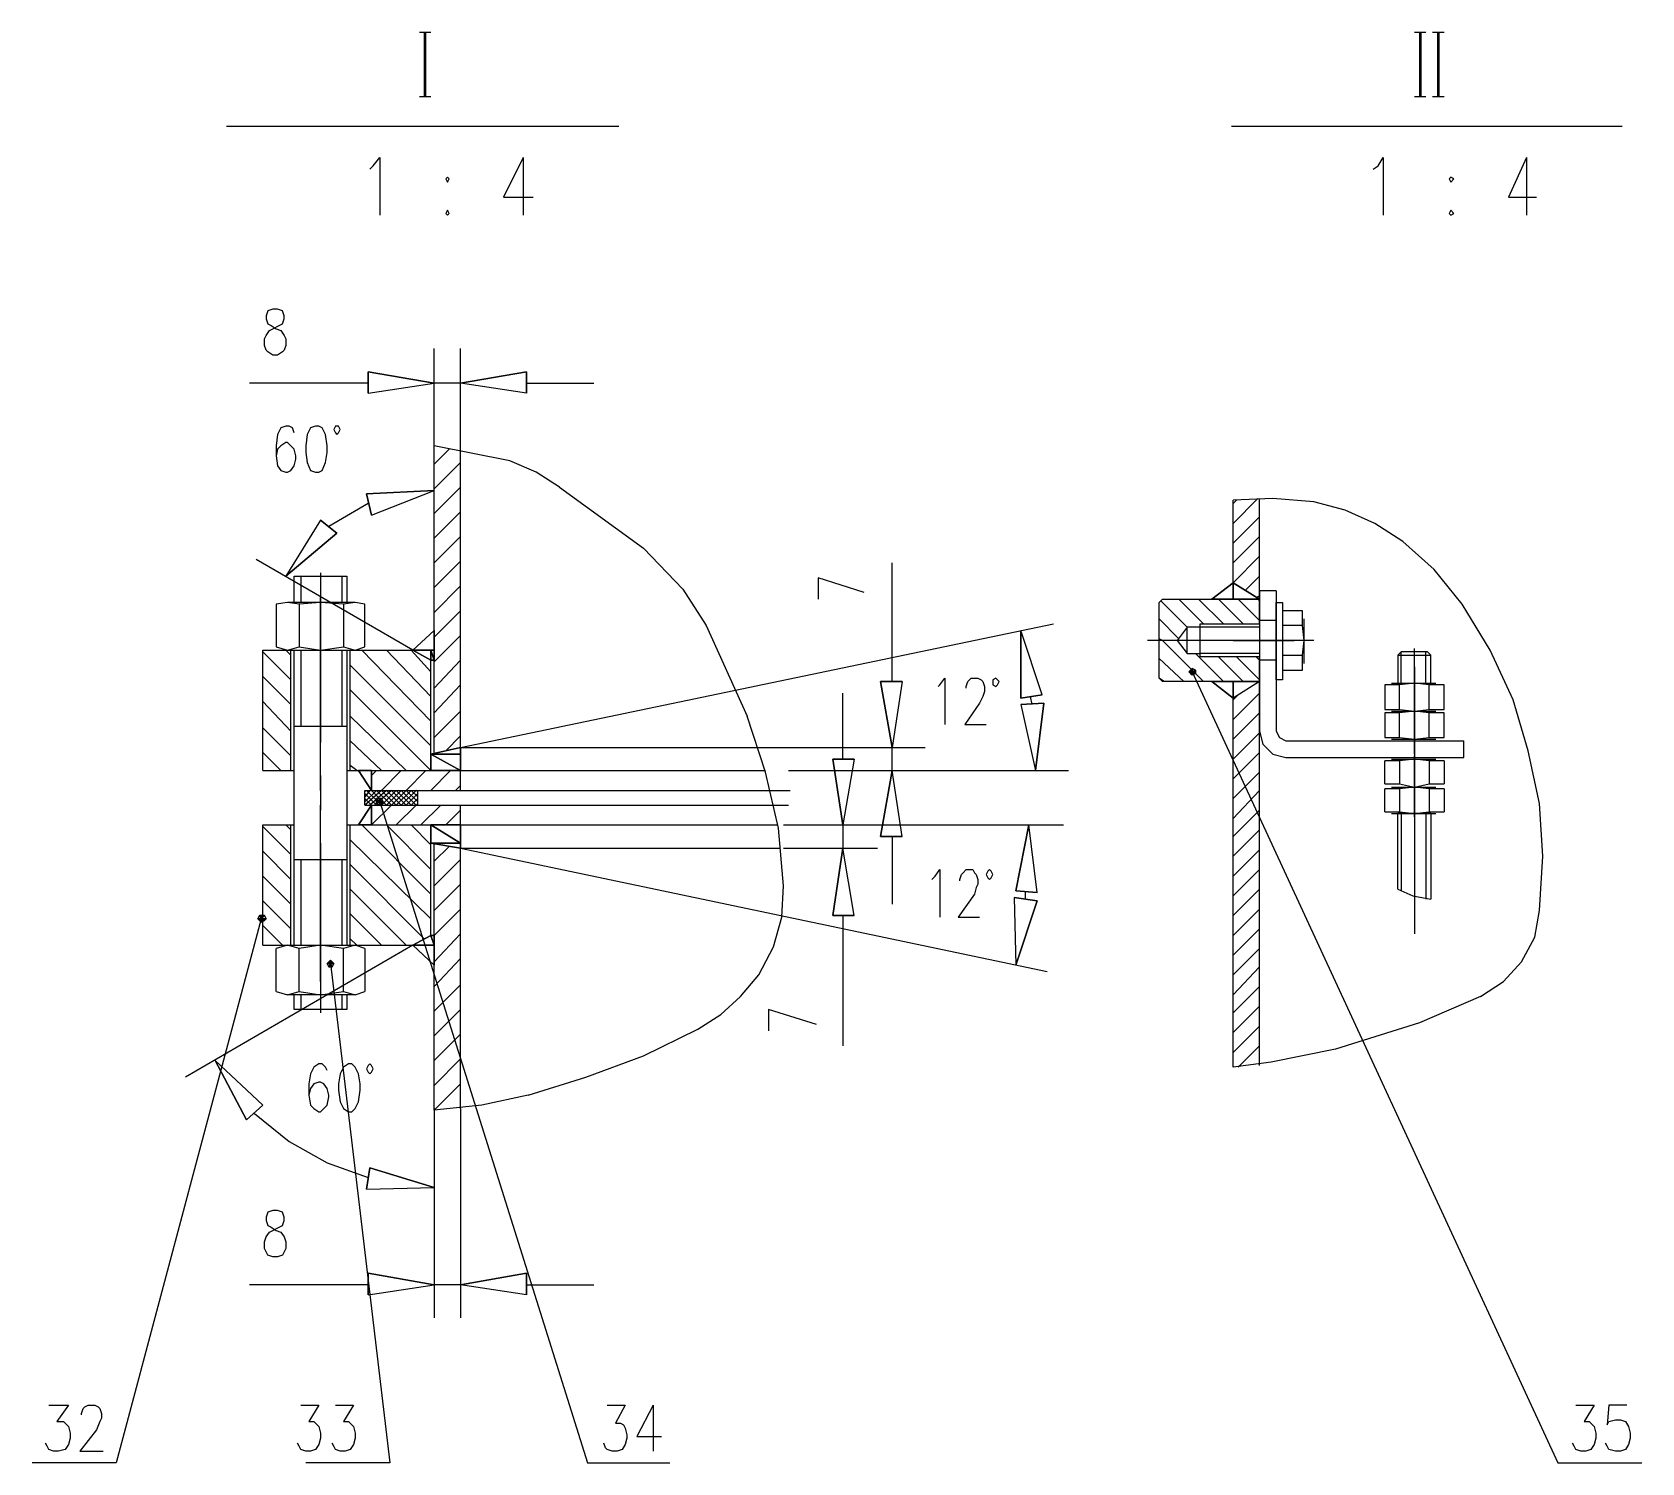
# Model space of a CAD drawing. Extents: x 0.28 to 3.47, y 0.29 to 4.81.
# Drawn here: x 2.342 to 2.993, y 2.655 to 3.233 of the extents above; entities that cross this region are included whole.
import ezdxf

# ---------------------------------------------------------------- set-up
doc = ezdxf.new("R2010")
doc.units = 0
doc.header["$MEASUREMENT"] = 0
doc.linetypes.add('AUSGEZOGEN', pattern=[0])
doc.layers.get('0').update_dxf_attribs({"linetype": 'AUSGEZOGEN'})

msp = doc.modelspace()

# ---------------------------------------------------------------- linework, layer by layer
for points in [[(2.49867, 3.23333), (2.50333, 3.23333)], [(2.50067, 3.23333), (2.50067, 3.20733)], [(2.50133, 3.20733), (2.50133, 3.23333)], [(2.90133, 3.23333), (2.906, 3.23333)], [(2.90333, 3.23333), (2.90333, 3.20733)], [(2.904, 3.20733), (2.904, 3.23333)], [(2.90867, 3.23333), (2.91333, 3.23333)], [(2.91067, 3.23333), (2.91067, 3.20733)], [(2.91133, 3.20733), (2.91133, 3.23333)], [(2.49867, 3.20733), (2.50333, 3.20733)], [(2.90133, 3.20733), (2.906, 3.20733)], [(2.90867, 3.20733), (2.91333, 3.20733)], [(2.42067, 3.19533), (2.57933, 3.19533)], [(2.82733, 3.19533), (2.98533, 3.19533)], [(2.47867, 3.178), (2.48, 3.17933), (2.48, 3.17933), (2.48267, 3.18267), (2.48267, 3.18267), (2.48267, 3.15933)], [(2.54067, 3.18267), (2.53267, 3.16667), (2.53267, 3.16667), (2.54467, 3.16667)], [(2.54067, 3.18267), (2.54067, 3.15933)], [(2.88467, 3.178), (2.88667, 3.17933), (2.88667, 3.17933), (2.88867, 3.18267), (2.88867, 3.18267), (2.88867, 3.15933)], [(2.94667, 3.18267), (2.93933, 3.16667), (2.93933, 3.16667), (2.95067, 3.16667)], [(2.94667, 3.18267), (2.94667, 3.15933)], [(2.51, 3.17467), (2.50933, 3.174), (2.50933, 3.174), (2.51, 3.17267), (2.51, 3.17267), (2.51067, 3.174), (2.51067, 3.174), (2.51, 3.17467), (2.51, 3.17467)], [(2.916, 3.17467), (2.91533, 3.174), (2.91533, 3.174), (2.916, 3.17267), (2.916, 3.17267), (2.91733, 3.174), (2.91733, 3.174), (2.916, 3.17467), (2.916, 3.17467)], [(2.51, 3.16133), (2.50933, 3.16), (2.50933, 3.16), (2.51, 3.15933), (2.51, 3.15933), (2.51067, 3.16), (2.51067, 3.16), (2.51, 3.16133), (2.51, 3.16133)], [(2.916, 3.16133), (2.91533, 3.16), (2.91533, 3.16), (2.916, 3.15933), (2.916, 3.15933), (2.91733, 3.16), (2.91733, 3.16), (2.916, 3.16133), (2.916, 3.16133)], [(2.43933, 3.12133), (2.43733, 3.12067), (2.43733, 3.12067), (2.43667, 3.11867), (2.43667, 3.11867), (2.43667, 3.11733), (2.43667, 3.11733), (2.43733, 3.11533), (2.43733, 3.11533), (2.43867, 3.11467), (2.43867, 3.11467), (2.44067, 3.11333), (2.44067, 3.11333), (2.44267, 3.11267), (2.44267, 3.11267), (2.444, 3.11067), (2.444, 3.11067), (2.44467, 3.10933), (2.44467, 3.10933), (2.44467, 3.10667), (2.44467, 3.10667), (2.444, 3.10467), (2.444, 3.10467), (2.44333, 3.104), (2.44333, 3.104), (2.44133, 3.10267), (2.44133, 3.10267), (2.43933, 3.10267), (2.43933, 3.10267), (2.43733, 3.104), (2.43733, 3.104), (2.43667, 3.10467), (2.43667, 3.10467), (2.436, 3.10667), (2.436, 3.10667), (2.436, 3.10933), (2.436, 3.10933), (2.43667, 3.11067), (2.43667, 3.11067), (2.438, 3.11267), (2.438, 3.11267), (2.43933, 3.11333), (2.43933, 3.11333), (2.442, 3.11467), (2.442, 3.11467), (2.44333, 3.11533), (2.44333, 3.11533), (2.444, 3.11733), (2.444, 3.11733), (2.444, 3.11867), (2.444, 3.11867), (2.44333, 3.12067), (2.44333, 3.12067), (2.44133, 3.12133), (2.44133, 3.12133), (2.43933, 3.12133), (2.43933, 3.12133)], [(2.50467, 3.05667), (2.50467, 3.10533)], [(2.51533, 3.05667), (2.51533, 3.10533)], [(2.478, 3.096), (2.478, 3.08733), (2.478, 3.096), (2.478, 3.08733), (2.50467, 3.09133), (2.478, 3.096), (2.50467, 3.09133), (2.478, 3.096), (2.478, 3.096)], [(2.542, 3.096), (2.542, 3.08733), (2.542, 3.096), (2.542, 3.08733), (2.51533, 3.09133), (2.542, 3.096), (2.51533, 3.09133), (2.542, 3.096), (2.542, 3.096)], [(2.478, 3.09133), (2.43, 3.09133)], [(2.51533, 3.09133), (2.50467, 3.09133)], [(2.542, 3.09133), (2.56933, 3.09133)], [(2.448, 3.07133), (2.44733, 3.07333), (2.44733, 3.07333), (2.446, 3.074), (2.446, 3.074), (2.44467, 3.074), (2.44467, 3.074), (2.44267, 3.07333), (2.44267, 3.07333), (2.44133, 3.07067), (2.44133, 3.07067), (2.44067, 3.066), (2.44067, 3.066), (2.44067, 3.062), (2.44067, 3.062), (2.44133, 3.058), (2.44133, 3.058), (2.44267, 3.056), (2.44267, 3.056), (2.44467, 3.05533), (2.44467, 3.05533), (2.44533, 3.05533), (2.44533, 3.05533), (2.44667, 3.056), (2.44667, 3.056), (2.448, 3.058), (2.448, 3.058), (2.44867, 3.06067), (2.44867, 3.06067), (2.44867, 3.062), (2.44867, 3.062), (2.448, 3.06467), (2.448, 3.06467), (2.44667, 3.066), (2.44667, 3.066), (2.44533, 3.06733), (2.44533, 3.06733), (2.44467, 3.06733), (2.44467, 3.06733), (2.44267, 3.066), (2.44267, 3.066), (2.44133, 3.06467), (2.44133, 3.06467), (2.44067, 3.062)], [(2.45667, 3.074), (2.45467, 3.07333), (2.45467, 3.07333), (2.45333, 3.07067), (2.45333, 3.07067), (2.45267, 3.066), (2.45267, 3.066), (2.45267, 3.06333), (2.45267, 3.06333), (2.45333, 3.05933), (2.45333, 3.05933), (2.45467, 3.056), (2.45467, 3.056), (2.45667, 3.05533), (2.45667, 3.05533), (2.458, 3.05533), (2.458, 3.05533), (2.45933, 3.056), (2.45933, 3.056), (2.46067, 3.05933), (2.46067, 3.05933), (2.46133, 3.06333), (2.46133, 3.06333), (2.46133, 3.066), (2.46133, 3.066), (2.46067, 3.07067), (2.46067, 3.07067), (2.45933, 3.07333), (2.45933, 3.07333), (2.458, 3.074), (2.458, 3.074), (2.45667, 3.074), (2.45667, 3.074)], [(2.46667, 3.07267), (2.466, 3.074), (2.466, 3.074), (2.46467, 3.074), (2.46467, 3.074), (2.464, 3.07267), (2.464, 3.07267), (2.46467, 3.07133), (2.46467, 3.07133), (2.46533, 3.07067), (2.46533, 3.07067), (2.466, 3.07133), (2.466, 3.07133), (2.46667, 3.07267), (2.46667, 3.07267)], [(2.50467, 2.942), (2.50467, 3.066)], [(2.53533, 3.06), (2.50467, 3.066)], [(2.50467, 3.05867), (2.51067, 3.06467)], [(2.51533, 2.944), (2.51533, 3.06467)], [(2.50467, 3.04867), (2.51533, 3.05933)], [(2.55533, 3.04933), (2.546, 3.05533), (2.546, 3.05533), (2.53533, 3.06)], [(2.50467, 3.03867), (2.51533, 3.04933)], [(2.55533, 3.04933), (2.58933, 3.02467), (2.58933, 3.02467), (2.60533, 3.008), (2.60533, 3.008), (2.61467, 2.99333), (2.61467, 2.99333), (2.63133, 2.95667)], [(2.478, 3.04267), (2.462, 3.03333)], [(2.47733, 3.04667), (2.47933, 3.038), (2.47733, 3.04667), (2.47933, 3.038), (2.50467, 3.048), (2.47733, 3.04667), (2.50467, 3.048), (2.47733, 3.04667), (2.47733, 3.04667)], [(2.86067, 3.04333), (2.844, 3.04467), (2.844, 3.04467), (2.828, 3.044)], [(2.828, 3.03467), (2.838, 3.04467)], [(2.828, 3.004), (2.828, 3.044)], [(2.828, 3.04267), (2.82933, 3.044)], [(2.83867, 2.994), (2.83867, 3.04467)], [(2.89667, 3.02733), (2.88533, 3.03467), (2.88533, 3.03467), (2.87333, 3.04), (2.87333, 3.04), (2.86067, 3.04333)], [(2.46533, 3.03067), (2.45867, 3.036), (2.46533, 3.03067), (2.45867, 3.036), (2.44467, 3.01333), (2.46533, 3.03067), (2.44467, 3.01333), (2.46533, 3.03067), (2.46533, 3.03067)], [(2.50467, 3.02867), (2.51533, 3.03933)], [(2.828, 3.02667), (2.83867, 3.03733)], [(2.50467, 3.01867), (2.51533, 3.02933)], [(2.828, 3.01867), (2.83867, 3.02933)], [(2.92067, 3.002), (2.90933, 3.016), (2.90933, 3.016), (2.89667, 3.02733)], [(2.496, 2.98333), (2.43267, 3.02)], [(2.50467, 3.00867), (2.51533, 3.01933)], [(2.69, 2.97067), (2.69, 3.01867)], [(2.828, 3.01067), (2.83867, 3.02133)], [(2.448, 3.01333), (2.46933, 3.01333)], [(2.448, 3.00267), (2.448, 3.01333)], [(2.45067, 3.01333), (2.45067, 3.00267)], [(2.45867, 3.01467), (2.45867, 2.946)], [(2.45867, 3.01333), (2.45933, 3.01333)], [(2.46733, 3.01333), (2.46733, 3.00267)], [(2.46933, 3.01333), (2.46933, 3.00267)], [(2.50467, 2.99867), (2.51533, 3.00933)], [(2.67867, 3.00667), (2.66, 3.01267), (2.66, 3.01267), (2.66, 3.004)], [(2.83867, 2.98067), (2.81467, 2.98067), (2.81467, 2.98067), (2.81467, 2.994), (2.81467, 2.994), (2.83867, 2.994), (2.83867, 2.994), (2.83867, 3.014)], [(2.828, 3.01067), (2.81933, 3.004)], [(2.828, 3.01067), (2.81933, 3.004), (2.828, 3.01067), (2.81933, 3.004), (2.828, 3.004), (2.828, 3.01067), (2.828, 3.004), (2.828, 3.01067), (2.828, 3.01067)], [(2.83867, 3.004), (2.828, 3.01067)], [(2.828, 3.01067), (2.828, 3.004), (2.828, 3.01067), (2.828, 3.004), (2.83867, 3.004), (2.828, 3.01067), (2.83867, 3.004), (2.828, 3.01067), (2.828, 3.01067)], [(2.83267, 3.00733), (2.83867, 3.01333)], [(2.45, 3.002), (2.44533, 3.00267), (2.44533, 3.00267), (2.44067, 3.002)], [(2.47267, 3.00267), (2.44533, 3.00267)], [(2.468, 3.002), (2.45867, 3.00267), (2.45867, 3.00267), (2.45, 3.002)], [(2.45867, 2.982), (2.45867, 3.00467)], [(2.47667, 3.002), (2.47267, 3.00267), (2.47267, 3.00267), (2.468, 3.002)], [(2.798, 3.00267), (2.79933, 3.004), (2.79933, 3.004), (2.83867, 3.004)], [(2.798, 2.972), (2.798, 3.00267)], [(2.80933, 2.99267), (2.79867, 3.00333)], [(2.816, 2.994), (2.806, 3.004)], [(2.824, 2.994), (2.814, 3.004)], [(2.81933, 3.004), (2.828, 3.004), (2.81933, 3.004), (2.828, 3.004), (2.81933, 3.004), (2.81933, 3.004)], [(2.832, 2.994), (2.822, 3.004)], [(2.828, 3.004), (2.83867, 3.004), (2.828, 3.004), (2.83867, 3.004), (2.828, 3.004), (2.828, 3.004)], [(2.83867, 2.99533), (2.83, 3.004)], [(2.83733, 3.00467), (2.83867, 3.00533)], [(2.83867, 3.00333), (2.838, 3.004)], [(2.83867, 3.00733), (2.83867, 2.95067), (2.83867, 2.95067), (2.84, 2.94533), (2.84, 2.94533), (2.844, 2.94133), (2.844, 2.94133), (2.84933, 2.94), (2.84933, 2.94), (2.92133, 2.94)], [(2.84533, 3.00733), (2.83867, 3.00733)], [(2.84533, 3.00733), (2.84533, 2.95067), (2.84533, 2.95067), (2.84667, 2.948), (2.84667, 2.948), (2.84933, 2.94667), (2.84933, 2.94667), (2.92133, 2.94667)], [(2.84533, 2.97133), (2.84533, 3.00267)], [(2.848, 3.00267), (2.848, 2.97133), (2.848, 2.97133), (2.84533, 2.97133)], [(2.84533, 3.00267), (2.848, 3.00267)], [(2.44067, 3.002), (2.44067, 2.98467)], [(2.45, 3.002), (2.45, 2.98467)], [(2.45867, 2.92667), (2.45867, 2.998)], [(2.468, 3.002), (2.468, 2.98467)], [(2.47667, 2.98467), (2.47667, 3.002)], [(2.50467, 2.98867), (2.51533, 2.99933)], [(2.856, 2.99333), (2.856, 2.99933), (2.856, 2.99933), (2.848, 2.99933)], [(2.94133, 2.96333), (2.932, 2.98333), (2.932, 2.98333), (2.92067, 3.002)], [(2.496, 2.98333), (2.50467, 2.99133)], [(2.50467, 2.99133), (2.496, 2.98333), (2.50467, 2.99133), (2.496, 2.98333), (2.50467, 2.98333), (2.50467, 2.99133), (2.50467, 2.98333), (2.50467, 2.99133), (2.50467, 2.99133)], [(2.51533, 2.944), (2.75533, 2.994)], [(2.742, 2.964), (2.75067, 2.96533), (2.742, 2.964), (2.75067, 2.96533), (2.742, 2.99133), (2.742, 2.964), (2.742, 2.99133), (2.742, 2.964), (2.742, 2.964)], [(2.806, 2.988), (2.798, 2.996)], [(2.81467, 2.99267), (2.80933, 2.99267), (2.80933, 2.99267), (2.80533, 2.98733)], [(2.80933, 2.982), (2.80933, 2.99267)], [(2.83867, 2.99267), (2.81467, 2.99267)], [(2.84533, 2.99533), (2.83867, 2.99533)], [(2.856, 2.99333), (2.848, 2.99333)], [(2.848, 2.98133), (2.856, 2.98133), (2.856, 2.98133), (2.85667, 2.98733), (2.85667, 2.98733), (2.856, 2.99333)], [(2.85667, 2.978), (2.85667, 2.996)], [(2.43533, 2.93467), (2.43533, 2.98333)], [(2.43533, 2.98333), (2.50467, 2.98333)], [(2.44067, 2.98467), (2.44533, 2.98333), (2.44533, 2.98333), (2.45, 2.98467)], [(2.44667, 2.98133), (2.44467, 2.98333)], [(2.44667, 2.93467), (2.44667, 2.98333)], [(2.448, 2.95267), (2.448, 2.98333)], [(2.45, 2.98467), (2.45867, 2.98333), (2.45867, 2.98333), (2.468, 2.98467)], [(2.45067, 2.98333), (2.45067, 2.95267)], [(2.46733, 2.98333), (2.46733, 2.95267)], [(2.468, 2.98467), (2.47267, 2.98333), (2.47267, 2.98333), (2.47667, 2.98467)], [(2.46933, 2.98333), (2.46933, 2.95267)], [(2.47067, 2.93467), (2.47067, 2.98333)], [(2.50333, 2.95467), (2.47533, 2.98333)], [(2.50333, 2.96467), (2.48533, 2.98333)], [(2.50333, 2.97467), (2.49533, 2.98333)], [(2.496, 2.98333), (2.50467, 2.98333)], [(2.50467, 2.97933), (2.50333, 2.97933), (2.50333, 2.97933), (2.496, 2.98333)], [(2.496, 2.98333), (2.50333, 2.98333), (2.496, 2.98333), (2.50333, 2.98333), (2.496, 2.98333), (2.496, 2.98333)], [(2.496, 2.98333), (2.50467, 2.98333), (2.496, 2.98333), (2.50467, 2.98333), (2.496, 2.98333), (2.496, 2.98333)], [(2.496, 2.98333), (2.50333, 2.98333), (2.496, 2.98333), (2.50333, 2.98333), (2.50333, 2.97933), (2.496, 2.98333), (2.50333, 2.97933), (2.496, 2.98333), (2.496, 2.98333)], [(2.50333, 2.93467), (2.50333, 2.98333)], [(2.50333, 2.98333), (2.50467, 2.98333), (2.50333, 2.98333), (2.50467, 2.98333), (2.50333, 2.98333), (2.50333, 2.98333)], [(2.50333, 2.98333), (2.50333, 2.97933), (2.50333, 2.98333), (2.50333, 2.97933), (2.50467, 2.97933), (2.50333, 2.98333), (2.50467, 2.97933), (2.50333, 2.98333), (2.50333, 2.98333)], [(2.50333, 2.98333), (2.50467, 2.98333), (2.50333, 2.98333), (2.50467, 2.98333), (2.50467, 2.97933), (2.50333, 2.98333), (2.50467, 2.97933), (2.50333, 2.98333), (2.50333, 2.98333)], [(2.50467, 2.97867), (2.51533, 2.98933)], [(2.86067, 2.98733), (2.79333, 2.98733)], [(2.816, 2.97067), (2.79933, 2.98733), (2.79933, 2.98733), (2.798, 2.988)], [(2.80533, 2.98733), (2.80933, 2.982), (2.80933, 2.982), (2.81467, 2.982)], [(2.828, 2.98733), (2.85267, 2.98733)], [(2.85333, 2.98733), (2.83867, 2.98733)], [(2.90133, 2.94133), (2.90133, 2.984)], [(2.44667, 2.97133), (2.43533, 2.98267)], [(2.50333, 2.94467), (2.47067, 2.97733)], [(2.50333, 2.97933), (2.50467, 2.97933), (2.50333, 2.97933), (2.50467, 2.97933), (2.50333, 2.97933), (2.50333, 2.97933)], [(2.50467, 2.968), (2.51533, 2.97933)], [(2.808, 2.97067), (2.798, 2.98)], [(2.824, 2.97067), (2.81267, 2.982)], [(2.83867, 2.982), (2.81467, 2.982)], [(2.832, 2.97067), (2.822, 2.98067)], [(2.83867, 2.97133), (2.82933, 2.98067)], [(2.83867, 2.97933), (2.83733, 2.98067)], [(2.83867, 2.81533), (2.83867, 2.98067)], [(2.83867, 2.92), (2.83867, 2.98067)], [(2.84533, 2.97933), (2.83867, 2.97933)], [(2.848, 2.97533), (2.856, 2.97533), (2.856, 2.97533), (2.856, 2.98133)], [(2.896, 2.98267), (2.89467, 2.98133), (2.89467, 2.98133), (2.908, 2.98133)], [(2.89467, 2.98133), (2.89467, 2.97), (2.89467, 2.97), (2.908, 2.97)], [(2.90667, 2.98267), (2.896, 2.98267)], [(2.896, 2.97), (2.896, 2.98267)], [(2.90133, 2.97667), (2.90133, 2.94333)], [(2.906, 2.97), (2.906, 2.98267)], [(2.90667, 2.98267), (2.908, 2.98133)], [(2.908, 2.97), (2.908, 2.98133)], [(2.44667, 2.96133), (2.43533, 2.97267)], [(2.68533, 2.97067), (2.694, 2.97067), (2.68533, 2.97067), (2.694, 2.97067), (2.69, 2.944), (2.68533, 2.97067), (2.69, 2.944), (2.68533, 2.97067), (2.68533, 2.97067)], [(2.70867, 2.96867), (2.70933, 2.96933), (2.70933, 2.96933), (2.71133, 2.972), (2.71133, 2.972), (2.71133, 2.95333)], [(2.72, 2.968), (2.72, 2.96867), (2.72, 2.96867), (2.72067, 2.97067), (2.72067, 2.97067), (2.72133, 2.97133), (2.72133, 2.97133), (2.722, 2.972), (2.722, 2.972), (2.72467, 2.972), (2.72467, 2.972), (2.726, 2.97133), (2.726, 2.97133), (2.72667, 2.97067), (2.72667, 2.97067), (2.72733, 2.96867), (2.72733, 2.96867), (2.72733, 2.96667), (2.72733, 2.96667), (2.72667, 2.96467), (2.72667, 2.96467), (2.72533, 2.962), (2.72533, 2.962), (2.71933, 2.95333), (2.71933, 2.95333), (2.728, 2.95333)], [(2.73333, 2.97067), (2.73267, 2.97133), (2.73267, 2.97133), (2.732, 2.972), (2.732, 2.972), (2.73067, 2.97133), (2.73067, 2.97133), (2.73067, 2.96933), (2.73067, 2.96933), (2.732, 2.96867), (2.732, 2.96867), (2.73267, 2.96933), (2.73267, 2.96933), (2.73333, 2.97067), (2.73333, 2.97067)], [(2.83867, 2.97067), (2.79933, 2.97067), (2.79933, 2.97067), (2.798, 2.972)], [(2.8, 2.97067), (2.798, 2.972)], [(2.81067, 2.97533), (2.81, 2.97467), (2.81067, 2.97533), (2.81, 2.97467), (2.81133, 2.97467), (2.81067, 2.97533), (2.81133, 2.97467), (2.81067, 2.97533), (2.81067, 2.97533)], [(2.81, 2.97467), (2.81067, 2.974), (2.81, 2.97467), (2.81067, 2.974), (2.81133, 2.97467), (2.81, 2.97467), (2.81133, 2.97467), (2.81, 2.97467), (2.81, 2.97467)], [(2.81133, 2.976), (2.81067, 2.97533), (2.81133, 2.976), (2.81067, 2.97533), (2.81133, 2.97467), (2.81133, 2.976), (2.81133, 2.97467), (2.81133, 2.976), (2.81133, 2.976)], [(2.81067, 2.974), (2.81133, 2.97333), (2.81067, 2.974), (2.81133, 2.97333), (2.81133, 2.97467), (2.81067, 2.974), (2.81133, 2.97467), (2.81067, 2.974), (2.81067, 2.974)], [(2.81267, 2.97533), (2.81133, 2.976), (2.81267, 2.97533), (2.81133, 2.976), (2.81133, 2.97467), (2.81267, 2.97533), (2.81133, 2.97467), (2.81267, 2.97533), (2.81267, 2.97533)], [(2.81267, 2.97467), (2.81267, 2.97533), (2.81267, 2.97467), (2.81267, 2.97533), (2.81133, 2.97467), (2.81267, 2.97467), (2.81133, 2.97467), (2.81267, 2.97467), (2.81267, 2.97467)], [(2.81133, 2.97467), (2.812, 2.97467)], [(2.81133, 2.97333), (2.81267, 2.974), (2.81133, 2.97333), (2.81267, 2.974), (2.81133, 2.97467), (2.81133, 2.97333), (2.81133, 2.97467), (2.81133, 2.97333), (2.81133, 2.97333)], [(2.81267, 2.974), (2.81267, 2.97467), (2.81267, 2.974), (2.81267, 2.97467), (2.81133, 2.97467), (2.81267, 2.974), (2.81133, 2.97467), (2.81267, 2.974), (2.81267, 2.974)], [(2.812, 2.97467), (2.81133, 2.97467), (2.81133, 2.97467), (2.95933, 2.65467), (2.95933, 2.65467), (2.99333, 2.65467)], [(2.828, 2.964), (2.81933, 2.97067)], [(2.81933, 2.97067), (2.828, 2.97067), (2.81933, 2.97067), (2.828, 2.97067), (2.81933, 2.97067), (2.81933, 2.97067)], [(2.81933, 2.97067), (2.828, 2.97067), (2.81933, 2.97067), (2.828, 2.97067), (2.828, 2.964), (2.81933, 2.97067), (2.828, 2.964), (2.81933, 2.97067), (2.81933, 2.97067)], [(2.828, 2.81467), (2.828, 2.97067)], [(2.83867, 2.97067), (2.828, 2.964)], [(2.828, 2.97067), (2.83867, 2.97067), (2.828, 2.97067), (2.83867, 2.97067), (2.828, 2.97067), (2.828, 2.97067)], [(2.828, 2.97067), (2.83867, 2.97067), (2.828, 2.97067), (2.83867, 2.97067), (2.828, 2.964), (2.828, 2.97067), (2.828, 2.964), (2.828, 2.97067), (2.828, 2.97067)], [(2.90133, 2.97133), (2.90133, 2.95733)], [(2.50333, 2.93467), (2.47067, 2.96733)], [(2.50467, 2.958), (2.51533, 2.96933)], [(2.67, 2.93933), (2.67, 2.966)], [(2.74667, 2.96133), (2.746, 2.96467)], [(2.828, 2.95533), (2.83867, 2.966)], [(2.828, 2.96333), (2.83, 2.96533)], [(2.91333, 2.96933), (2.90733, 2.96933), (2.90733, 2.96933), (2.90133, 2.97), (2.90133, 2.97), (2.89533, 2.96933), (2.89533, 2.96933), (2.88933, 2.96933)], [(2.88933, 2.96933), (2.88933, 2.95933)], [(2.892, 2.97), (2.91, 2.97)], [(2.89533, 2.95933), (2.89533, 2.96933)], [(2.90733, 2.95933), (2.90733, 2.96933)], [(2.91333, 2.95933), (2.91333, 2.96933)], [(2.44667, 2.95067), (2.43533, 2.96267)], [(2.50467, 2.948), (2.51533, 2.95867)], [(2.75133, 2.962), (2.742, 2.96133), (2.75133, 2.962), (2.742, 2.96133), (2.748, 2.93467), (2.75133, 2.962), (2.748, 2.93467), (2.75133, 2.962), (2.75133, 2.962)], [(2.828, 2.94733), (2.83867, 2.958)], [(2.88933, 2.95933), (2.89533, 2.95933), (2.89533, 2.95933), (2.90133, 2.95867), (2.90133, 2.95867), (2.90733, 2.95933), (2.90733, 2.95933), (2.91333, 2.95933)], [(2.89533, 2.958), (2.88933, 2.958)], [(2.88933, 2.958), (2.88933, 2.948)], [(2.892, 2.95867), (2.91, 2.95867)], [(2.892, 2.95867), (2.91, 2.95867)], [(2.90733, 2.958), (2.90133, 2.95867), (2.90133, 2.95867), (2.89533, 2.958)], [(2.89533, 2.948), (2.89533, 2.958)], [(2.90133, 2.96067), (2.90133, 2.93467)], [(2.90133, 2.96), (2.90133, 2.946)], [(2.91333, 2.958), (2.90733, 2.958)], [(2.90733, 2.948), (2.90733, 2.958)], [(2.91333, 2.948), (2.91333, 2.958)], [(2.952, 2.878), (2.95333, 2.9), (2.95333, 2.9), (2.952, 2.92133), (2.952, 2.92133), (2.94733, 2.94267), (2.94733, 2.94267), (2.94133, 2.96333)], [(2.44667, 2.94067), (2.43533, 2.952)], [(2.448, 2.95267), (2.46933, 2.95267)], [(2.448, 2.864), (2.448, 2.95267)], [(2.46933, 2.95267), (2.46933, 2.864)], [(2.49333, 2.93467), (2.47067, 2.95667)], [(2.646, 2.888), (2.644, 2.91133), (2.644, 2.91133), (2.63867, 2.934), (2.63867, 2.934), (2.63133, 2.95667)], [(2.48333, 2.93467), (2.47067, 2.94667)], [(2.50933, 2.94267), (2.51533, 2.94867)], [(2.828, 2.93933), (2.83867, 2.95)], [(2.88933, 2.948), (2.89533, 2.948)], [(2.892, 2.94733), (2.91, 2.94733)], [(2.89533, 2.948), (2.90133, 2.94733), (2.90133, 2.94733), (2.90733, 2.948)], [(2.90133, 2.946), (2.90133, 2.874)], [(2.90733, 2.948), (2.91333, 2.948)], [(2.92133, 2.94), (2.92133, 2.94667)], [(2.44267, 2.93467), (2.43533, 2.942)], [(2.50333, 2.94133), (2.51533, 2.944)], [(2.51533, 2.944), (2.50333, 2.94133), (2.51533, 2.944), (2.50333, 2.94133), (2.51533, 2.94133), (2.51533, 2.944), (2.51533, 2.94133), (2.51533, 2.944), (2.51533, 2.944)], [(2.50333, 2.94133), (2.50333, 2.93467), (2.50333, 2.94133), (2.50333, 2.93467), (2.51533, 2.93467), (2.50333, 2.94133), (2.51533, 2.93467), (2.50333, 2.94133), (2.50333, 2.94133)], [(2.50333, 2.94133), (2.51533, 2.94133), (2.50333, 2.94133), (2.51533, 2.94133), (2.51533, 2.93467), (2.50333, 2.94133), (2.51533, 2.93467), (2.50333, 2.94133), (2.50333, 2.94133)], [(2.51533, 2.944), (2.636, 2.944)], [(2.51533, 2.93467), (2.51533, 2.944)], [(2.636, 2.944), (2.70333, 2.944)], [(2.666, 2.93933), (2.67467, 2.93933), (2.666, 2.93933), (2.67467, 2.93933), (2.67, 2.91267), (2.666, 2.93933), (2.67, 2.91267), (2.666, 2.93933), (2.666, 2.93933)], [(2.69, 2.93467), (2.69, 2.944)], [(2.828, 2.93133), (2.83867, 2.942)], [(2.88933, 2.92933), (2.88933, 2.93867)], [(2.89533, 2.93867), (2.88933, 2.93867)], [(2.892, 2.93933), (2.91, 2.93933)], [(2.90733, 2.93867), (2.90133, 2.93933), (2.90133, 2.93933), (2.89533, 2.93867)], [(2.89533, 2.93867), (2.89533, 2.92933)], [(2.90133, 2.92667), (2.90133, 2.94067)], [(2.91333, 2.93867), (2.90733, 2.93867)], [(2.90733, 2.93867), (2.90733, 2.92933)], [(2.91333, 2.93867), (2.91333, 2.92933)], [(2.43533, 2.93467), (2.448, 2.93467)], [(2.45867, 2.93267), (2.45867, 2.91867)], [(2.46933, 2.93467), (2.63867, 2.93467)], [(2.47333, 2.93467), (2.47067, 2.93667)], [(2.474, 2.93467), (2.47933, 2.92667), (2.47933, 2.92667), (2.47933, 2.93467)], [(2.474, 2.93467), (2.47933, 2.93467), (2.474, 2.93467), (2.47933, 2.93467), (2.474, 2.93467), (2.474, 2.93467)], [(2.474, 2.93467), (2.47933, 2.93467), (2.474, 2.93467), (2.47933, 2.93467), (2.47933, 2.92667), (2.474, 2.93467), (2.47933, 2.92667), (2.474, 2.93467), (2.474, 2.93467)], [(2.47933, 2.93267), (2.48133, 2.93467)], [(2.48333, 2.92667), (2.49133, 2.93467)], [(2.49333, 2.92667), (2.50133, 2.93467)], [(2.50333, 2.92667), (2.51133, 2.93467)], [(2.50333, 2.93467), (2.51533, 2.93467), (2.50333, 2.93467), (2.51533, 2.93467), (2.50333, 2.93467), (2.50333, 2.93467)], [(2.51533, 2.92667), (2.51533, 2.93467)], [(2.648, 2.93467), (2.76133, 2.93467)], [(2.648, 2.93467), (2.70333, 2.93467)], [(2.68533, 2.908), (2.694, 2.908), (2.68533, 2.908), (2.694, 2.908), (2.69, 2.93467), (2.68533, 2.908), (2.69, 2.93467), (2.68533, 2.908), (2.68533, 2.908)], [(2.828, 2.92333), (2.83867, 2.934)], [(2.47667, 2.92667), (2.64867, 2.92667)], [(2.47667, 2.92067), (2.47667, 2.92667)], [(2.48333, 2.92667), (2.47667, 2.92067)], [(2.48133, 2.92667), (2.47667, 2.922)], [(2.47867, 2.92667), (2.47667, 2.924)], [(2.47667, 2.92667), (2.47667, 2.926)], [(2.48133, 2.92067), (2.47667, 2.92533)], [(2.48333, 2.92067), (2.47733, 2.92667)], [(2.48533, 2.92667), (2.47867, 2.92067)], [(2.47933, 2.92667), (2.64067, 2.92667)], [(2.48533, 2.92067), (2.47933, 2.92667)], [(2.48733, 2.92667), (2.48067, 2.92067)], [(2.48733, 2.92067), (2.48133, 2.92667)], [(2.48933, 2.92067), (2.48333, 2.92667)], [(2.48933, 2.92667), (2.48333, 2.92067)], [(2.49133, 2.92067), (2.48533, 2.92667)], [(2.49133, 2.92667), (2.48533, 2.92067)], [(2.49333, 2.92067), (2.48733, 2.92667)], [(2.49333, 2.92667), (2.48733, 2.92067)], [(2.49533, 2.92067), (2.48933, 2.92667)], [(2.49533, 2.92667), (2.48933, 2.92067)], [(2.49733, 2.92067), (2.49133, 2.92667)], [(2.49733, 2.92667), (2.49133, 2.92067)], [(2.498, 2.922), (2.49333, 2.92667)], [(2.498, 2.92533), (2.49333, 2.92067)], [(2.498, 2.924), (2.49533, 2.92667)], [(2.498, 2.926), (2.49733, 2.92667)], [(2.498, 2.92067), (2.498, 2.92667)], [(2.51333, 2.92667), (2.51533, 2.92867)], [(2.828, 2.91533), (2.83867, 2.92667)], [(2.88933, 2.92933), (2.89533, 2.92933)], [(2.90733, 2.92733), (2.90133, 2.928), (2.90133, 2.928), (2.89533, 2.92733), (2.89533, 2.92733), (2.88933, 2.92733)], [(2.88933, 2.918), (2.88933, 2.92733)], [(2.892, 2.928), (2.91, 2.928)], [(2.892, 2.928), (2.91, 2.928)], [(2.89533, 2.92933), (2.90133, 2.928), (2.90133, 2.928), (2.90733, 2.92933)], [(2.89533, 2.92733), (2.89533, 2.918)], [(2.90133, 2.916), (2.90133, 2.93)], [(2.90133, 2.92933), (2.90133, 2.916)], [(2.90733, 2.92933), (2.91333, 2.92933)], [(2.91333, 2.92733), (2.90733, 2.92733)], [(2.90733, 2.92733), (2.90733, 2.918)], [(2.91333, 2.92733), (2.91333, 2.918)], [(2.45867, 2.84933), (2.45867, 2.92067)], [(2.474, 2.91267), (2.47933, 2.92067), (2.47933, 2.92067), (2.47933, 2.91267)], [(2.47933, 2.92067), (2.474, 2.91267), (2.47933, 2.92067), (2.474, 2.91267), (2.47933, 2.91267), (2.47933, 2.92067), (2.47933, 2.91267), (2.47933, 2.92067), (2.47933, 2.92067)], [(2.47933, 2.92067), (2.47667, 2.92333)], [(2.47733, 2.92067), (2.47667, 2.92133)], [(2.47667, 2.92067), (2.648, 2.92067)], [(2.47933, 2.92067), (2.642, 2.92067)], [(2.47933, 2.91267), (2.48733, 2.92067)], [(2.48267, 2.92333), (2.48133, 2.92333), (2.48267, 2.92333), (2.48133, 2.92333), (2.48267, 2.922), (2.48267, 2.92333), (2.48267, 2.922), (2.48267, 2.92333), (2.48267, 2.92333)], [(2.48133, 2.92333), (2.48133, 2.922), (2.48133, 2.92333), (2.48133, 2.922), (2.48267, 2.922), (2.48133, 2.92333), (2.48267, 2.922), (2.48133, 2.92333), (2.48133, 2.92333)], [(2.48133, 2.922), (2.48133, 2.92133), (2.48133, 2.922), (2.48133, 2.92133), (2.48267, 2.922), (2.48133, 2.922), (2.48267, 2.922), (2.48133, 2.922), (2.48133, 2.922)], [(2.48133, 2.92133), (2.48267, 2.92067), (2.48133, 2.92133), (2.48267, 2.92067), (2.48267, 2.922), (2.48133, 2.92133), (2.48267, 2.922), (2.48133, 2.92133), (2.48133, 2.92133)], [(2.48267, 2.922), (2.482, 2.922)], [(2.482, 2.922), (2.48267, 2.922), (2.48267, 2.922), (2.56667, 2.65467), (2.56667, 2.65467), (2.6, 2.65467)], [(2.484, 2.922), (2.48333, 2.92333), (2.484, 2.922), (2.48333, 2.92333), (2.48267, 2.922), (2.484, 2.922), (2.48267, 2.922), (2.484, 2.922), (2.484, 2.922)], [(2.48333, 2.92333), (2.48267, 2.92333), (2.48333, 2.92333), (2.48267, 2.92333), (2.48267, 2.922), (2.48333, 2.92333), (2.48267, 2.922), (2.48333, 2.92333), (2.48333, 2.92333)], [(2.48267, 2.92067), (2.48333, 2.92133), (2.48267, 2.92067), (2.48333, 2.92133), (2.48267, 2.922), (2.48267, 2.92067), (2.48267, 2.922), (2.48267, 2.92067), (2.48267, 2.92067)], [(2.48333, 2.92133), (2.484, 2.922), (2.48333, 2.92133), (2.484, 2.922), (2.48267, 2.922), (2.48333, 2.92133), (2.48267, 2.922), (2.48333, 2.92133), (2.48333, 2.92133)], [(2.48933, 2.91267), (2.49733, 2.92067)], [(2.498, 2.92333), (2.49533, 2.92067)], [(2.498, 2.92133), (2.49733, 2.92067)], [(2.49933, 2.91267), (2.50733, 2.92067)], [(2.50933, 2.91267), (2.51533, 2.91867)], [(2.51533, 2.91267), (2.51533, 2.92067)], [(2.828, 2.908), (2.83867, 2.91867)], [(2.88933, 2.918), (2.89533, 2.918), (2.89533, 2.918), (2.90133, 2.91733), (2.90133, 2.91733), (2.90733, 2.918)], [(2.90733, 2.918), (2.91333, 2.918)], [(2.43533, 2.91267), (2.448, 2.91267)], [(2.43533, 2.864), (2.43533, 2.91267)], [(2.44667, 2.90067), (2.43533, 2.912)], [(2.44667, 2.91067), (2.44467, 2.91267)], [(2.44667, 2.864), (2.44667, 2.91267)], [(2.46933, 2.91267), (2.64333, 2.91267)], [(2.47067, 2.864), (2.47067, 2.91267)], [(2.474, 2.91267), (2.47933, 2.91267), (2.474, 2.91267), (2.47933, 2.91267), (2.474, 2.91267), (2.474, 2.91267)], [(2.50333, 2.88467), (2.47533, 2.91267)], [(2.50333, 2.89467), (2.48533, 2.91267)], [(2.50333, 2.90467), (2.49533, 2.91267)], [(2.50333, 2.868), (2.50333, 2.91267)], [(2.50333, 2.90533), (2.51533, 2.90333), (2.51533, 2.90333), (2.51533, 2.91267)], [(2.50333, 2.91267), (2.51533, 2.91267), (2.50333, 2.91267), (2.51533, 2.91267), (2.50333, 2.91267), (2.50333, 2.91267)], [(2.50333, 2.91267), (2.50333, 2.90533), (2.50333, 2.91267), (2.50333, 2.90533), (2.51533, 2.90533), (2.50333, 2.91267), (2.51533, 2.90533), (2.50333, 2.91267), (2.50333, 2.91267)], [(2.50333, 2.91267), (2.51533, 2.91267), (2.50333, 2.91267), (2.51533, 2.91267), (2.51533, 2.90533), (2.50333, 2.91267), (2.51533, 2.90533), (2.50333, 2.91267), (2.50333, 2.91267)], [(2.646, 2.91267), (2.684, 2.91267)], [(2.64733, 2.91267), (2.75933, 2.91267)], [(2.67, 2.91267), (2.67, 2.90333)], [(2.74, 2.886), (2.74867, 2.88533), (2.74, 2.886), (2.74867, 2.88533), (2.74533, 2.91267), (2.74, 2.886), (2.74533, 2.91267), (2.74, 2.886), (2.74, 2.886)], [(2.892, 2.91733), (2.91, 2.91733)], [(2.908, 2.91733), (2.89467, 2.91733)], [(2.89467, 2.88667), (2.89467, 2.91733)], [(2.896, 2.91733), (2.896, 2.886)], [(2.906, 2.91733), (2.906, 2.88267)], [(2.908, 2.91733), (2.908, 2.88267)], [(2.45867, 2.90533), (2.45867, 2.83667)], [(2.50333, 2.87467), (2.47067, 2.90667)], [(2.50333, 2.90533), (2.51533, 2.90533), (2.50333, 2.90533), (2.51533, 2.90533), (2.51533, 2.90333), (2.50333, 2.90533), (2.51533, 2.90333), (2.50333, 2.90533), (2.50333, 2.90533)], [(2.50467, 2.79733), (2.50467, 2.90533)], [(2.69, 2.908), (2.69, 2.88067)], [(2.828, 2.9), (2.83867, 2.91067)], [(2.44667, 2.89067), (2.43533, 2.902)], [(2.448, 2.89867), (2.46933, 2.89867)], [(2.45067, 2.89867), (2.45067, 2.864)], [(2.46733, 2.89867), (2.46733, 2.864)], [(2.50467, 2.898), (2.51067, 2.904)], [(2.50467, 2.888), (2.51533, 2.89867)], [(2.51533, 2.798), (2.51533, 2.90333)], [(2.51533, 2.90333), (2.64467, 2.90333)], [(2.51533, 2.90333), (2.75267, 2.85333)], [(2.646, 2.90333), (2.684, 2.90333)], [(2.666, 2.876), (2.67467, 2.876), (2.666, 2.876), (2.67467, 2.876), (2.67, 2.90333), (2.666, 2.876), (2.67, 2.90333), (2.666, 2.876), (2.666, 2.876)], [(2.828, 2.892), (2.83867, 2.90267)], [(2.90133, 2.90267), (2.90133, 2.86867)], [(2.44667, 2.88067), (2.43533, 2.892)], [(2.50067, 2.86667), (2.47067, 2.89667)], [(2.706, 2.89067), (2.70733, 2.892), (2.70733, 2.892), (2.70933, 2.89467), (2.70933, 2.89467), (2.70933, 2.87533)], [(2.71733, 2.89), (2.71733, 2.89067), (2.71733, 2.89067), (2.718, 2.89267), (2.718, 2.89267), (2.71867, 2.89333), (2.71867, 2.89333), (2.72, 2.89467), (2.72, 2.89467), (2.72267, 2.89467), (2.72267, 2.89467), (2.72333, 2.89333), (2.72333, 2.89333), (2.724, 2.89267), (2.724, 2.89267), (2.72467, 2.89067), (2.72467, 2.89067), (2.72467, 2.88867), (2.72467, 2.88867), (2.724, 2.88733), (2.724, 2.88733), (2.72333, 2.88467), (2.72333, 2.88467), (2.71667, 2.87533), (2.71667, 2.87533), (2.72533, 2.87533)], [(2.73067, 2.89267), (2.73, 2.894), (2.73, 2.894), (2.72933, 2.89467), (2.72933, 2.89467), (2.72867, 2.894), (2.72867, 2.894), (2.728, 2.89267), (2.728, 2.89267), (2.72867, 2.89133), (2.72867, 2.89133), (2.72933, 2.89067), (2.72933, 2.89067), (2.73, 2.89133), (2.73, 2.89133), (2.73067, 2.89267), (2.73067, 2.89267)], [(2.828, 2.884), (2.83867, 2.89467)], [(2.49333, 2.864), (2.47067, 2.88667)], [(2.50467, 2.878), (2.51533, 2.88867)], [(2.636, 2.852), (2.642, 2.86333), (2.642, 2.86333), (2.64533, 2.87533), (2.64533, 2.87533), (2.646, 2.888)], [(2.828, 2.876), (2.83867, 2.88667)], [(2.89467, 2.88667), (2.90067, 2.884), (2.90067, 2.884), (2.908, 2.88267)], [(2.44667, 2.87067), (2.43533, 2.882)], [(2.74867, 2.882), (2.73933, 2.88333), (2.74867, 2.882), (2.73933, 2.88333), (2.74, 2.856), (2.74867, 2.882), (2.74, 2.856), (2.74867, 2.882), (2.74867, 2.882)], [(2.744, 2.88267), (2.744, 2.88533)], [(2.43533, 2.87467), (2.43467, 2.87467), (2.43467, 2.87467), (2.376, 2.65467), (2.376, 2.65467), (2.342, 2.65467)], [(2.434, 2.876), (2.43333, 2.87467), (2.434, 2.876), (2.43333, 2.87467), (2.43467, 2.87467), (2.434, 2.876), (2.43467, 2.87467), (2.434, 2.876), (2.434, 2.876)], [(2.43333, 2.87467), (2.434, 2.874), (2.43333, 2.87467), (2.434, 2.874), (2.43467, 2.87467), (2.43333, 2.87467), (2.43467, 2.87467), (2.43333, 2.87467), (2.43333, 2.87467)], [(2.43467, 2.876), (2.434, 2.876), (2.43467, 2.876), (2.434, 2.876), (2.43467, 2.87467), (2.43467, 2.876), (2.43467, 2.87467), (2.43467, 2.876), (2.43467, 2.876)], [(2.434, 2.874), (2.43467, 2.87333), (2.434, 2.874), (2.43467, 2.87333), (2.43467, 2.87467), (2.434, 2.874), (2.43467, 2.87467), (2.434, 2.874), (2.434, 2.874)], [(2.43667, 2.87467), (2.436, 2.876), (2.43667, 2.87467), (2.436, 2.876), (2.43467, 2.87467), (2.43667, 2.87467), (2.43467, 2.87467), (2.43667, 2.87467), (2.43667, 2.87467)], [(2.436, 2.876), (2.43467, 2.876), (2.436, 2.876), (2.43467, 2.876), (2.43467, 2.87467), (2.436, 2.876), (2.43467, 2.87467), (2.436, 2.876), (2.436, 2.876)], [(2.43467, 2.87467), (2.43533, 2.87467)], [(2.43467, 2.87333), (2.436, 2.874), (2.43467, 2.87333), (2.436, 2.874), (2.43467, 2.87467), (2.43467, 2.87333), (2.43467, 2.87467), (2.43467, 2.87333), (2.43467, 2.87333)], [(2.436, 2.874), (2.43667, 2.87467), (2.436, 2.874), (2.43667, 2.87467), (2.43467, 2.87467), (2.436, 2.874), (2.43467, 2.87467), (2.436, 2.874), (2.436, 2.874)], [(2.48333, 2.864), (2.47067, 2.87667)], [(2.50467, 2.868), (2.51533, 2.87867)], [(2.67, 2.876), (2.67, 2.82333)], [(2.828, 2.868), (2.83867, 2.87867)], [(2.928, 2.84333), (2.93733, 2.84933), (2.93733, 2.84933), (2.94467, 2.85733), (2.94467, 2.85733), (2.95, 2.86733), (2.95, 2.86733), (2.952, 2.878)], [(2.44333, 2.864), (2.43533, 2.872)], [(2.47333, 2.864), (2.47067, 2.86667)], [(2.50467, 2.868), (2.50333, 2.868), (2.50333, 2.868), (2.496, 2.864), (2.496, 2.864), (2.50467, 2.864)], [(2.50333, 2.868), (2.496, 2.864), (2.50333, 2.868), (2.496, 2.864), (2.50467, 2.864), (2.50333, 2.868), (2.50467, 2.864), (2.50333, 2.868), (2.50333, 2.868)], [(2.50333, 2.868), (2.50467, 2.868), (2.50333, 2.868), (2.50467, 2.868), (2.50333, 2.868), (2.50333, 2.868)], [(2.50333, 2.868), (2.50467, 2.868), (2.50333, 2.868), (2.50467, 2.868), (2.50467, 2.864), (2.50333, 2.868), (2.50467, 2.864), (2.50333, 2.868), (2.50333, 2.868)], [(2.50467, 2.85733), (2.51533, 2.86867)], [(2.828, 2.86), (2.83867, 2.87067)], [(2.496, 2.864), (2.404, 2.81067)], [(2.43533, 2.864), (2.496, 2.864)], [(2.47667, 2.86267), (2.47267, 2.864), (2.47267, 2.864), (2.468, 2.86267), (2.468, 2.86267), (2.45867, 2.864), (2.45867, 2.864), (2.45, 2.86267), (2.45, 2.86267), (2.44533, 2.864), (2.44533, 2.864), (2.44067, 2.86267)], [(2.44067, 2.84533), (2.44067, 2.86267)], [(2.45, 2.84533), (2.45, 2.86267)], [(2.45867, 2.86533), (2.45867, 2.84267)], [(2.468, 2.84533), (2.468, 2.86267)], [(2.47667, 2.86267), (2.47667, 2.84533)], [(2.496, 2.864), (2.50467, 2.856)], [(2.496, 2.864), (2.50467, 2.864), (2.496, 2.864), (2.50467, 2.864), (2.496, 2.864), (2.496, 2.864)], [(2.496, 2.864), (2.50467, 2.864), (2.496, 2.864), (2.50467, 2.864), (2.496, 2.864), (2.496, 2.864)], [(2.496, 2.864), (2.50467, 2.864), (2.496, 2.864), (2.50467, 2.864), (2.50467, 2.856), (2.496, 2.864), (2.50467, 2.856), (2.496, 2.864), (2.496, 2.864)], [(2.828, 2.852), (2.83867, 2.86267)], [(2.46333, 2.85667), (2.46267, 2.85667), (2.46267, 2.85667), (2.48667, 2.65467), (2.48667, 2.65467), (2.45267, 2.65467)], [(2.462, 2.85733), (2.46133, 2.85667), (2.462, 2.85733), (2.46133, 2.85667), (2.46267, 2.85667), (2.462, 2.85733), (2.46267, 2.85667), (2.462, 2.85733), (2.462, 2.85733)], [(2.46133, 2.85667), (2.462, 2.85533), (2.46133, 2.85667), (2.462, 2.85533), (2.46267, 2.85667), (2.46133, 2.85667), (2.46267, 2.85667), (2.46133, 2.85667), (2.46133, 2.85667)], [(2.46267, 2.858), (2.462, 2.85733), (2.46267, 2.858), (2.462, 2.85733), (2.46267, 2.85667), (2.46267, 2.858), (2.46267, 2.85667), (2.46267, 2.858), (2.46267, 2.858)], [(2.462, 2.85533), (2.46267, 2.85533), (2.462, 2.85533), (2.46267, 2.85533), (2.46267, 2.85667), (2.462, 2.85533), (2.46267, 2.85667), (2.462, 2.85533), (2.462, 2.85533)], [(2.46333, 2.85733), (2.46267, 2.858), (2.46333, 2.85733), (2.46267, 2.858), (2.46267, 2.85667), (2.46333, 2.85733), (2.46267, 2.85667), (2.46333, 2.85733), (2.46333, 2.85733)], [(2.464, 2.85667), (2.46333, 2.85733), (2.464, 2.85667), (2.46333, 2.85733), (2.46267, 2.85667), (2.464, 2.85667), (2.46267, 2.85667), (2.464, 2.85667), (2.464, 2.85667)], [(2.46267, 2.85667), (2.46333, 2.85667)], [(2.46267, 2.85533), (2.46333, 2.85533), (2.46267, 2.85533), (2.46333, 2.85533), (2.46267, 2.85667), (2.46267, 2.85533), (2.46267, 2.85667), (2.46267, 2.85533), (2.46267, 2.85533)], [(2.46333, 2.85533), (2.464, 2.85667), (2.46333, 2.85533), (2.464, 2.85667), (2.46267, 2.85667), (2.46333, 2.85533), (2.46267, 2.85667), (2.46333, 2.85533), (2.46333, 2.85533)], [(2.50467, 2.84733), (2.51533, 2.85867)], [(2.828, 2.844), (2.83867, 2.85533)], [(2.50467, 2.83733), (2.51533, 2.848)], [(2.61133, 2.83), (2.62067, 2.836), (2.62067, 2.836), (2.62867, 2.84333), (2.62867, 2.84333), (2.636, 2.852)], [(2.828, 2.83667), (2.83867, 2.84733)], [(2.44067, 2.84533), (2.44533, 2.844), (2.44533, 2.844), (2.45, 2.84533), (2.45, 2.84533), (2.45867, 2.844), (2.45867, 2.844), (2.468, 2.84533), (2.468, 2.84533), (2.47267, 2.844), (2.47267, 2.844), (2.47667, 2.84533)], [(2.47267, 2.844), (2.44533, 2.844)], [(2.448, 2.838), (2.448, 2.844)], [(2.45067, 2.844), (2.45067, 2.838)], [(2.46733, 2.844), (2.46733, 2.838)], [(2.46933, 2.844), (2.46933, 2.838)], [(2.928, 2.84333), (2.90333, 2.83267), (2.90333, 2.83267), (2.86933, 2.822), (2.86933, 2.822), (2.84333, 2.81667), (2.84333, 2.81667), (2.828, 2.81467)], [(2.46933, 2.838), (2.448, 2.838)], [(2.50467, 2.82733), (2.51533, 2.838)], [(2.65933, 2.832), (2.64, 2.838), (2.64, 2.838), (2.64, 2.82933)], [(2.828, 2.82867), (2.83867, 2.83933)], [(2.50467, 2.81733), (2.51533, 2.828)], [(2.54267, 2.80333), (2.566, 2.81067), (2.566, 2.81067), (2.58933, 2.81933), (2.58933, 2.81933), (2.61133, 2.83)], [(2.828, 2.82067), (2.83867, 2.83133)], [(2.83, 2.81467), (2.83867, 2.82333)], [(2.42867, 2.79333), (2.43533, 2.79933), (2.42867, 2.79333), (2.43533, 2.79933), (2.416, 2.81733), (2.42867, 2.79333), (2.416, 2.81733), (2.42867, 2.79333), (2.42867, 2.79333)], [(2.46133, 2.81333), (2.46067, 2.81467), (2.46067, 2.81467), (2.45933, 2.816), (2.45933, 2.816), (2.458, 2.816), (2.458, 2.816), (2.456, 2.81467), (2.456, 2.81467), (2.45467, 2.812), (2.45467, 2.812), (2.454, 2.808), (2.454, 2.808), (2.454, 2.80333), (2.454, 2.80333), (2.45467, 2.79933), (2.45467, 2.79933), (2.456, 2.798), (2.456, 2.798), (2.458, 2.79667), (2.458, 2.79667), (2.45867, 2.79667), (2.45867, 2.79667), (2.46, 2.798), (2.46, 2.798), (2.46133, 2.79933), (2.46133, 2.79933), (2.462, 2.80267), (2.462, 2.80267), (2.462, 2.80333), (2.462, 2.80333), (2.46133, 2.806), (2.46133, 2.806), (2.46, 2.808), (2.46, 2.808), (2.45867, 2.80867), (2.45867, 2.80867), (2.458, 2.80867), (2.458, 2.80867), (2.456, 2.808), (2.456, 2.808), (2.45467, 2.806), (2.45467, 2.806), (2.454, 2.80333)], [(2.47, 2.816), (2.468, 2.81467), (2.468, 2.81467), (2.46667, 2.812), (2.46667, 2.812), (2.466, 2.808), (2.466, 2.808), (2.466, 2.80533), (2.466, 2.80533), (2.46667, 2.80067), (2.46667, 2.80067), (2.468, 2.798), (2.468, 2.798), (2.47, 2.79667), (2.47, 2.79667), (2.47133, 2.79667), (2.47133, 2.79667), (2.47267, 2.798), (2.47267, 2.798), (2.474, 2.80067), (2.474, 2.80067), (2.47467, 2.80533), (2.47467, 2.80533), (2.47467, 2.808), (2.47467, 2.808), (2.474, 2.812), (2.474, 2.812), (2.47267, 2.81467), (2.47267, 2.81467), (2.47133, 2.816), (2.47133, 2.816), (2.47, 2.816), (2.47, 2.816)], [(2.48, 2.814), (2.47933, 2.81533), (2.47933, 2.81533), (2.47867, 2.816), (2.47867, 2.816), (2.478, 2.81533), (2.478, 2.81533), (2.47733, 2.814), (2.47733, 2.814), (2.478, 2.81267), (2.478, 2.81267), (2.47867, 2.812), (2.47867, 2.812), (2.47933, 2.81267), (2.47933, 2.81267), (2.48, 2.814), (2.48, 2.814)], [(2.50467, 2.80733), (2.51533, 2.818)], [(2.50467, 2.79733), (2.51533, 2.808)], [(2.54267, 2.80333), (2.524, 2.79933), (2.524, 2.79933), (2.50467, 2.79733)], [(2.432, 2.796), (2.446, 2.78467), (2.446, 2.78467), (2.46133, 2.776), (2.46133, 2.776), (2.478, 2.77)], [(2.50467, 2.798), (2.50467, 2.71333)], [(2.51533, 2.798), (2.51533, 2.71333)], [(2.50467, 2.79333), (2.50467, 2.75267)], [(2.47867, 2.774), (2.47733, 2.76533), (2.47867, 2.774), (2.47733, 2.76533), (2.50467, 2.766), (2.47867, 2.774), (2.50467, 2.766), (2.47867, 2.774), (2.47867, 2.774)], [(2.43933, 2.75667), (2.43733, 2.756), (2.43733, 2.756), (2.43667, 2.754), (2.43667, 2.754), (2.43667, 2.75267), (2.43667, 2.75267), (2.43733, 2.75067), (2.43733, 2.75067), (2.43867, 2.75), (2.43867, 2.75), (2.44067, 2.74867), (2.44067, 2.74867), (2.44267, 2.748), (2.44267, 2.748), (2.444, 2.746), (2.444, 2.746), (2.44467, 2.744), (2.44467, 2.744), (2.44467, 2.74133), (2.44467, 2.74133), (2.444, 2.74), (2.444, 2.74), (2.44333, 2.73867), (2.44333, 2.73867), (2.44133, 2.738), (2.44133, 2.738), (2.43933, 2.738), (2.43933, 2.738), (2.43733, 2.73867), (2.43733, 2.73867), (2.43667, 2.74), (2.43667, 2.74), (2.436, 2.74133), (2.436, 2.74133), (2.436, 2.744), (2.436, 2.744), (2.43667, 2.746), (2.43667, 2.746), (2.438, 2.748), (2.438, 2.748), (2.43933, 2.74867), (2.43933, 2.74867), (2.442, 2.75), (2.442, 2.75), (2.44333, 2.75067), (2.44333, 2.75067), (2.444, 2.75267), (2.444, 2.75267), (2.444, 2.754), (2.444, 2.754), (2.44333, 2.756), (2.44333, 2.756), (2.44133, 2.75667), (2.44133, 2.75667), (2.43933, 2.75667), (2.43933, 2.75667)], [(2.478, 2.73133), (2.478, 2.72267), (2.478, 2.73133), (2.478, 2.72267), (2.50467, 2.72667), (2.478, 2.73133), (2.50467, 2.72667), (2.478, 2.73133), (2.478, 2.73133)], [(2.542, 2.73133), (2.542, 2.72267), (2.542, 2.73133), (2.542, 2.72267), (2.51533, 2.72667), (2.542, 2.73133), (2.51533, 2.72667), (2.542, 2.73133), (2.542, 2.73133)], [(2.478, 2.72667), (2.43, 2.72667)], [(2.51533, 2.72667), (2.50467, 2.72667)], [(2.542, 2.72667), (2.56933, 2.72667)], [(2.34867, 2.678), (2.35667, 2.678), (2.35667, 2.678), (2.352, 2.67133), (2.352, 2.67133), (2.35467, 2.67133), (2.35467, 2.67133), (2.356, 2.67), (2.356, 2.67), (2.35667, 2.66933), (2.35667, 2.66933), (2.35733, 2.66667), (2.35733, 2.66667), (2.35733, 2.66467), (2.35733, 2.66467), (2.35667, 2.662), (2.35667, 2.662), (2.35533, 2.66), (2.35533, 2.66), (2.35267, 2.65933), (2.35267, 2.65933), (2.35067, 2.65933), (2.35067, 2.65933), (2.34867, 2.66), (2.34867, 2.66), (2.348, 2.66133), (2.348, 2.66133), (2.34733, 2.66267)], [(2.362, 2.674), (2.362, 2.67467), (2.362, 2.67467), (2.36267, 2.67667), (2.36267, 2.67667), (2.36333, 2.67733), (2.36333, 2.67733), (2.36467, 2.678), (2.36467, 2.678), (2.36733, 2.678), (2.36733, 2.678), (2.36867, 2.67733), (2.36867, 2.67733), (2.36933, 2.67667), (2.36933, 2.67667), (2.37, 2.67467), (2.37, 2.67467), (2.37, 2.67267), (2.37, 2.67267), (2.36933, 2.67133), (2.36933, 2.67133), (2.368, 2.668), (2.368, 2.668), (2.36133, 2.65933), (2.36133, 2.65933), (2.37067, 2.65933)], [(2.45067, 2.678), (2.458, 2.678), (2.458, 2.678), (2.454, 2.67133), (2.454, 2.67133), (2.456, 2.67133), (2.456, 2.67133), (2.45733, 2.67), (2.45733, 2.67), (2.458, 2.66933), (2.458, 2.66933), (2.45867, 2.66667), (2.45867, 2.66667), (2.45867, 2.66467), (2.45867, 2.66467), (2.458, 2.662), (2.458, 2.662), (2.45667, 2.66), (2.45667, 2.66), (2.45467, 2.65933), (2.45467, 2.65933), (2.45267, 2.65933), (2.45267, 2.65933), (2.45067, 2.66), (2.45067, 2.66), (2.45, 2.66133), (2.45, 2.66133), (2.44933, 2.66267)], [(2.46467, 2.678), (2.472, 2.678), (2.472, 2.678), (2.468, 2.67133), (2.468, 2.67133), (2.47, 2.67133), (2.47, 2.67133), (2.47133, 2.67), (2.47133, 2.67), (2.472, 2.66933), (2.472, 2.66933), (2.47267, 2.66667), (2.47267, 2.66667), (2.47267, 2.66467), (2.47267, 2.66467), (2.472, 2.662), (2.472, 2.662), (2.47067, 2.66), (2.47067, 2.66), (2.46867, 2.65933), (2.46867, 2.65933), (2.46667, 2.65933), (2.46667, 2.65933), (2.46467, 2.66), (2.46467, 2.66), (2.464, 2.66133), (2.464, 2.66133), (2.46333, 2.66267)], [(2.57467, 2.678), (2.582, 2.678), (2.582, 2.678), (2.578, 2.67067), (2.578, 2.67067), (2.58, 2.67067), (2.58, 2.67067), (2.58133, 2.67), (2.58133, 2.67), (2.582, 2.66867), (2.582, 2.66867), (2.58267, 2.666), (2.58267, 2.666), (2.58267, 2.66467), (2.58267, 2.66467), (2.582, 2.662), (2.582, 2.662), (2.58067, 2.66), (2.58067, 2.66), (2.57867, 2.65933), (2.57867, 2.65933), (2.57667, 2.65933), (2.57667, 2.65933), (2.57467, 2.66), (2.57467, 2.66), (2.574, 2.66067), (2.574, 2.66067), (2.57333, 2.66267)], [(2.59333, 2.678), (2.58667, 2.66533), (2.58667, 2.66533), (2.59667, 2.66533)], [(2.59333, 2.678), (2.59333, 2.65933)], [(2.96667, 2.678), (2.974, 2.678), (2.974, 2.678), (2.97, 2.67133), (2.97, 2.67133), (2.972, 2.67133), (2.972, 2.67133), (2.97333, 2.67), (2.97333, 2.67), (2.974, 2.66933), (2.974, 2.66933), (2.97467, 2.66667), (2.97467, 2.66667), (2.97467, 2.66467), (2.97467, 2.66467), (2.974, 2.662), (2.974, 2.662), (2.97267, 2.66), (2.97267, 2.66), (2.97067, 2.65933), (2.97067, 2.65933), (2.96867, 2.65933), (2.96867, 2.65933), (2.96667, 2.66), (2.96667, 2.66), (2.966, 2.66133), (2.966, 2.66133), (2.96533, 2.66267)], [(2.98733, 2.678), (2.98, 2.678), (2.98, 2.678), (2.97933, 2.67), (2.97933, 2.67), (2.98, 2.67133), (2.98, 2.67133), (2.98267, 2.672), (2.98267, 2.672), (2.98467, 2.672), (2.98467, 2.672), (2.98667, 2.67133), (2.98667, 2.67133), (2.988, 2.66933), (2.988, 2.66933), (2.98867, 2.66667), (2.98867, 2.66667), (2.98867, 2.66467), (2.98867, 2.66467), (2.988, 2.662), (2.988, 2.662), (2.98667, 2.66), (2.98667, 2.66), (2.98467, 2.65933), (2.98467, 2.65933), (2.98267, 2.65933), (2.98267, 2.65933), (2.98, 2.66), (2.98, 2.66), (2.97933, 2.66133), (2.97933, 2.66133), (2.97867, 2.66267)]]:
    msp.add_lwpolyline(points)

doc.saveas('drawing.dxf')
